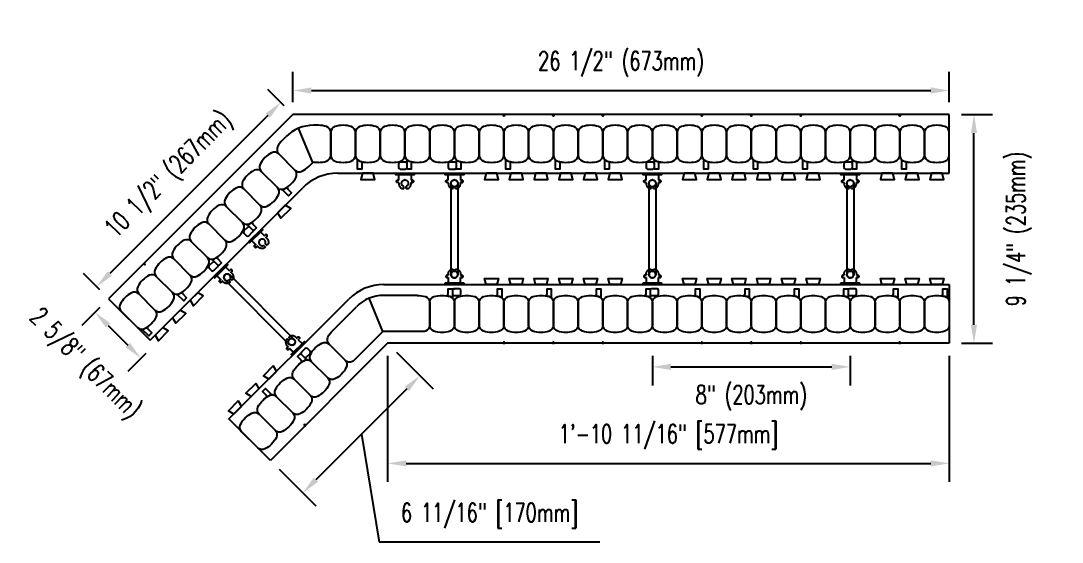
# Model space of a CAD drawing. Header units: inches. Extents: x 191.3 to 233.4, y 31.5 to 74.2.
# Drawn here: x 191.29 to 233.38, y 31.53 to 52.6 of the extents above; entities that cross this region are included whole.
import ezdxf

# ---------------------------------------------------------------- set-up
doc = ezdxf.new("R2010")
doc.units = ezdxf.units.IN
doc.header["$MEASUREMENT"] = 0
for name, color, linetype in [('line25', 2, 'Continuous'), ('LINE50', 5, 'Continuous'), ('LINE9', 9, 'Continuous'), ('TEXT', 4, 'Continuous')]:
    doc.layers.add(name, color=color, linetype=linetype)
doc.styles.add('DIM', font='romans.shx', dxfattribs={"width": 0.7})
doc.dimstyles.new('ext_8', dxfattribs={"dimscale": 8, "dimtxt": 0.09375, "dimasz": 0.09375, "dimexe": 0.09375, "dimexo": 0.0625, "dimgap": 0.0625, "dimtad": 1, "dimdec": 4, "dimzin": 3, "dimdsep": 46, "dimlunit": 4, "dimtxsty": 'DIM', "dimcen": 0.09, "dimdle": 0.09375, "dimclrt": 4, "dimadec": 0, "dimazin": 0, "dimtfac": 1, "dimtdec": 4, "dimtmove": 2, "dimatfit": 3, "dimfxl": 0, "dimfrac": 2, "dimtolj": 1, "dimtzin": 0, "dimarcsym": 0})

# ---------------------------------------------------------------- blocks, each defined once
blk = doc.blocks.new('*D15')
at = {"layer": 'Defpoints', "color": 0}
for p in [(228.814, 49.785), (202.283, 48.816), (228.814, 48.816)]:
    blk.add_point(p, dxfattribs=at)
at = {"layer": 'TEXT', "color": 0, "lineweight": -2}
for p, q in [((202.283, 49.316), (202.283, 50.535)), ((228.814, 49.316), (228.814, 50.535)), ((203.033, 49.785), (228.064, 49.785))]:
    blk.add_line(p, q, dxfattribs=at)
at = {"layer": 'TEXT', "color": 0}
for points in [[(203.033, 49.91), (203.033, 49.66), (202.283, 49.785)], [(228.064, 49.91), (228.064, 49.66), (228.814, 49.785)]]:
    blk.add_solid(points, dxfattribs=at)
at = {"layer": 'TEXT', "color": 4, "insert": (215.548, 50.857), "char_height": 0.75, "attachment_point": 5, "style": 'DIM'}
blk.add_mtext('\\A1;26 1/2" (673mm)', dxfattribs=at)
blk = doc.blocks.new('*D16')
at = {"layer": 'Defpoints', "color": 0}
for p in [(216.814, 39.566), (224.814, 39.566), (224.814, 38.614)]:
    blk.add_point(p, dxfattribs=at)
at = {"layer": 'TEXT', "color": 0, "lineweight": -2}
for p, q in [((216.814, 39.066), (216.814, 37.864)), ((224.814, 39.066), (224.814, 37.864)), ((217.564, 38.614), (224.064, 38.614))]:
    blk.add_line(p, q, dxfattribs=at)
at = {"layer": 'TEXT', "color": 0}
for points in [[(217.564, 38.739), (217.564, 38.489), (216.814, 38.614)], [(224.064, 38.739), (224.064, 38.489), (224.814, 38.614)]]:
    blk.add_solid(points, dxfattribs=at)
at = {"layer": 'TEXT', "color": 4, "insert": (220.814, 37.364), "char_height": 0.75, "attachment_point": 5, "style": 'DIM'}
blk.add_mtext('\\A1;8" (203mm)', dxfattribs=at)
blk = doc.blocks.new('*D17')
at = {"layer": 'Defpoints', "color": 0}
for p in [(228.814, 48.816), (229.813, 48.816), (228.814, 39.566)]:
    blk.add_point(p, dxfattribs=at)
at = {"layer": 'TEXT', "color": 0, "lineweight": -2}
for p, q in [((229.314, 48.816), (230.563, 48.816)), ((229.813, 40.316), (229.813, 48.066)), ((229.314, 39.566), (230.563, 39.566))]:
    blk.add_line(p, q, dxfattribs=at)
at = {"layer": 'TEXT', "color": 0}
for points in [[(229.688, 48.066), (229.938, 48.066), (229.813, 48.816)], [(229.688, 40.316), (229.938, 40.316), (229.813, 39.566)]]:
    blk.add_solid(points, dxfattribs=at)
at = {"layer": 'TEXT', "color": 4, "insert": (231.634, 44.191), "char_height": 0.75, "attachment_point": 5, "rotation": 90, "style": 'DIM'}
blk.add_mtext('\\A1;9 1/4" (235mm)', dxfattribs=at)
blk = doc.blocks.new('WEB4_CENTRE_TOP')
for p, q in [((-0.141, 0), (-0.141, 3.688)), ((0.141, 0), (0.141, 3.688))]:
    blk.add_line(p, q)
for centre in [(0, 3.688), (0, 0)]:
    blk.add_circle(centre, 0.141)
blk = doc.blocks.new('*D18')
at = {"layer": 'Defpoints', "color": 0}
for p in [(202.283, 48.816), (194.352, 41.854), (194.836, 41.37)]:
    blk.add_point(p, dxfattribs=at)
at = {"layer": 'TEXT', "color": 0, "lineweight": -2}
for p, q in [((201.929, 49.17), (201.268, 49.831)), ((201.268, 48.771), (194.882, 42.385)), ((194.483, 41.723), (193.822, 42.385))]:
    blk.add_line(p, q, dxfattribs=at)
at = {"layer": 'TEXT', "color": 0}
for points in [[(201.18, 48.859), (201.356, 48.682), (201.798, 49.301)], [(194.794, 42.473), (194.971, 42.296), (194.352, 41.854)]]:
    blk.add_solid(points, dxfattribs=at)
at = {"layer": 'TEXT', "color": 4, "insert": (197.317, 46.335), "char_height": 0.75, "attachment_point": 5, "rotation": 45, "style": 'DIM'}
blk.add_mtext('\\A1;10 1/2" (267mm)', dxfattribs=at)
blk = doc.blocks.new('*D14')
at = {"layer": 'Defpoints', "color": 0}
for p in [(194.836, 41.37), (196.692, 39.514), (196.142, 38.963)]:
    blk.add_point(p, dxfattribs=at)
at = {"layer": 'TEXT', "color": 0, "lineweight": -2}
for p, q in [((194.483, 41.016), (193.755, 40.289)), ((194.816, 40.289), (195.612, 39.493)), ((196.339, 39.16), (195.612, 38.433))]:
    blk.add_line(p, q, dxfattribs=at)
at = {"layer": 'TEXT', "color": 0}
for points in [[(194.904, 40.377), (194.728, 40.201), (194.286, 40.819)], [(195.7, 39.582), (195.523, 39.405), (196.142, 38.963)]]:
    blk.add_solid(points, dxfattribs=at)
at = {"layer": 'TEXT', "color": 4, "insert": (193.837, 38.692), "char_height": 0.75, "attachment_point": 5, "rotation": 315, "style": 'DIM'}
blk.add_mtext('\\A1;2 5/8" (67mm)', dxfattribs=at)
blk = doc.blocks.new('Connector')
blk.add_point((0.271, 0))
at = {"layer": 'LINE9'}
for p, q in [((0, 0.375), (0, -0.375)), ((0.062, -0.375), (0.062, 0.375)), ((0.281, 0.25), (0.062, 0.25))]:
    blk.add_line(p, q, dxfattribs=at)
for points, weights in [([(0.007, 0.375), (0.004, 0.375), (0, 0.375)], [1, 0.972587069138, 0.950305488115]), ([(0.327, 0.343), (0.308, 0.343), (0.281, 0.317), (0.281, 0.297)], [1, 0.85355339, 0.85355339, 1]), ([(0.328, 0.343), (0.327, 0.343), (0.327, 0.343)], [1, 0.70710678, 1]), ([(0.375, 0.297), (0.375, 0.317), (0.348, 0.343), (0.329, 0.343)], [1, 0.85355339, 0.85355339, 1]), ([(0.406, 0.25), (0.546, 0.25), (0.619, 0.131)], [0.958404415409, 0.794674173519, 0.864651571113]), ([(0.619, 0.052), (0.612, 0.049), (0.604, 0.049)], [0.83615024178, 0.892081430621, 1]), ([(0, -0.375), (0.004, -0.375), (0.007, -0.375)], [0.950305488115, 0.972587069138, 1]), ([(0.281, -0.297), (0.281, -0.317), (0.308, -0.343), (0.327, -0.343)], [1, 0.85355339, 0.85355339, 1]), ([(0.327, -0.343), (0.281, -0.343), (0.281, -0.297)], [1, 0.70710678, 1]), ([(0.329, -0.343), (0.348, -0.343), (0.375, -0.317), (0.375, -0.297)], [1, 0.85355339, 0.85355339, 1]), ([(0.375, -0.297), (0.375, -0.343), (0.329, -0.343)], [1, 0.70710678, 1]), ([(0.619, -0.131), (0.546, -0.25), (0.406, -0.25)], [0.864651574428, 0.794674169686, 0.958404415195]), ([(0.604, -0.049), (0.612, -0.049), (0.619, -0.052)], [1, 0.89208144177, 0.836150253337])]:
    blk.add_rational_spline(points, weights, degree=2, dxfattribs=at)
for points, degree in [([(0, 0.375), (0.002, 0.375), (0.005, 0.375), (0.007, 0.375)], 3), ([(0.007, 0.375), (0.021, 0.375), (0.051, 0.375), (0.062, 0.375), (0.062, 0.375)], 3), ([(0.281, 0.25), (0.281, 0.297)], 1), ([(0.327, 0.343), (0.327, 0.343), (0.328, 0.343), (0.328, 0.343)], 3), ([(0.328, 0.343), (0.329, 0.343), (0.329, 0.343), (0.329, 0.343)], 3), ([(0.375, 0.25), (0.375, 0.297)], 1), ([(0.406, 0.25), (0.375, 0.25)], 1), ([(0.406, 0.25), (0.406, 0.25)], 1), ([(0.406, 0.25), (0.406, 0.25)], 1), ([(0.406, 0.25), (0.406, 0.25)], 1), ([(0.406, 0.25), (0.406, 0.25)], 1), ([(0.406, 0.25), (0.406, 0.25)], 1), ([(0.406, 0.25), (0.406, 0.25)], 1), ([(0.406, 0.25), (0.406, 0.25)], 1), ([(0.406, 0.25), (0.406, 0.25)], 1), ([(0.406, 0.25), (0.406, 0.25)], 1), ([(0.406, 0.25), (0.406, 0.25)], 1), ([(0.406, 0.25), (0.406, 0.25)], 1), ([(0.406, 0.25), (0.406, 0.25)], 1), ([(0.406, 0.25), (0.406, 0.25)], 1), ([(0.406, 0.25), (0.406, 0.25)], 1), ([(0.406, 0.25), (0.406, 0.25)], 1), ([(0.406, 0.25), (0.406, 0.25)], 1), ([(0.406, 0.25), (0.406, 0.25)], 1), ([(0.406, 0.25), (0.406, 0.25)], 1), ([(0.406, 0.25), (0.406, 0.25)], 1), ([(0.406, 0.25), (0.406, 0.25)], 1), ([(0.406, 0.25), (0.406, 0.25)], 1), ([(0.406, 0.25), (0.406, 0.25)], 1), ([(0.406, 0.25), (0.406, 0.25)], 1), ([(0.406, 0.25), (0.406, 0.25)], 1), ([(0.604, 0.049), (0.532, 0.049)], 1), ([(0.532, 0.049), (0.532, 0.049)], 1), ([(0.532, 0.049), (0.532, 0.049)], 1), ([(0.532, 0.049), (0.532, 0.049)], 1), ([(0.532, 0.049), (0.532, 0.049)], 1), ([(0.532, 0.049), (0.532, 0.049)], 1), ([(0.532, 0.049), (0.532, 0.049)], 1), ([(0.532, 0.049), (0.532, 0.049)], 1), ([(0.532, 0.049), (0.532, 0.049)], 1), ([(0.532, 0.049), (0.532, 0.049)], 1), ([(0.532, 0.049), (0.532, 0.049)], 1), ([(0.604, 0.049), (0.609, 0.049), (0.614, 0.05), (0.619, 0.052)], 3), ([(0.604, 0.049), (0.604, 0.049)], 1), ([(0.604, 0.049), (0.604, 0.049)], 1), ([(0.604, 0.049), (0.604, 0.049)], 1), ([(0.604, 0.049), (0.604, 0.049)], 1), ([(0.619, 0.131), (0.619, 0.052)], 1), ([(0.619, 0.131), (0.619, 0.131)], 1), ([(0.619, 0.131), (0.619, 0.131)], 1), ([(0.619, 0.131), (0.619, 0.131)], 1), ([(0.619, 0.131), (0.619, 0.131)], 1), ([(0.007, -0.375), (0.005, -0.375), (0.002, -0.375), (0, -0.375)], 3), ([(0.062, -0.375), (0.062, -0.375), (0.051, -0.375), (0.021, -0.375), (0.007, -0.375)], 3), ([(0.062, -0.25), (0.281, -0.25)], 1), ([(0.281, -0.297), (0.281, -0.25)], 1), ([(0.281, -0.25), (0.281, -0.297)], 1), ([(0.328, -0.343), (0.328, -0.343), (0.327, -0.343), (0.327, -0.343)], 3), ([(0.329, -0.343), (0.329, -0.343), (0.329, -0.343), (0.328, -0.343)], 3), ([(0.375, -0.25), (0.375, -0.297)], 1), ([(0.375, -0.297), (0.375, -0.25)], 1), ([(0.406, -0.25), (0.375, -0.25)], 1), ([(0.406, -0.25), (0.406, -0.25)], 1), ([(0.406, -0.25), (0.406, -0.25)], 1), ([(0.406, -0.25), (0.406, -0.25)], 1), ([(0.406, -0.25), (0.406, -0.25)], 1), ([(0.406, -0.25), (0.406, -0.25)], 1), ([(0.406, -0.25), (0.406, -0.25)], 1), ([(0.406, -0.25), (0.406, -0.25)], 1), ([(0.406, -0.25), (0.406, -0.25)], 1), ([(0.406, -0.25), (0.406, -0.25)], 1), ([(0.406, -0.25), (0.406, -0.25)], 1), ([(0.406, -0.25), (0.406, -0.25)], 1), ([(0.532, -0.049), (0.604, -0.049)], 1), ([(0.604, -0.049), (0.58, -0.049), (0.556, -0.049), (0.532, -0.049)], 3), ([(0.532, -0.049), (0.532, -0.049)], 1), ([(0.532, -0.049), (0.532, -0.049)], 1), ([(0.532, -0.049), (0.532, -0.049)], 1), ([(0.532, -0.049), (0.532, -0.049)], 1), ([(0.619, -0.052), (0.614, -0.05), (0.609, -0.049), (0.604, -0.049)], 3), ([(0.604, -0.049), (0.604, -0.049)], 1), ([(0.604, -0.049), (0.604, -0.049)], 1), ([(0.604, -0.049), (0.604, -0.049)], 1), ([(0.604, -0.049), (0.604, -0.049)], 1), ([(0.604, -0.049), (0.604, -0.049)], 1), ([(0.604, -0.049), (0.604, -0.049)], 1), ([(0.604, -0.049), (0.604, -0.049)], 1), ([(0.604, -0.049), (0.604, -0.049)], 1), ([(0.619, -0.052), (0.619, -0.131)], 1), ([(0.619, -0.131), (0.619, -0.131)], 1), ([(0.619, -0.131), (0.619, -0.131)], 1), ([(0.619, -0.131), (0.619, -0.131)], 1), ([(0.619, -0.131), (0.619, -0.131)], 1)]:
    blk.add_open_spline(points, degree=degree, dxfattribs=at)
for points, weights, knots in [([(0.062, 0.375), (0.062, 0.375), (0.046, 0.375), (0.03, 0.375), (0.007, 0.375)], [0.868718858569, 0.861102746415, 1, 0.861102734288, 0.868718859898], [0, 0, 0, 0.5, 0.5, 1, 1, 1]), ([(0.532, 0.049), (0.472, 0.203), (0.333, 0.113), (0.157, 0), (0.333, -0.113), (0.472, -0.203), (0.532, -0.049)], [0.899508922286, 0.599718215298, 1, 0.54226024, 1, 0.599718224335, 0.899508908749], [0, 0, 0, 0.318112, 0.318112, 0.681888, 0.681888, 1, 1, 1]), ([(0.007, -0.375), (0.03, -0.375), (0.046, -0.375), (0.062, -0.375), (0.062, -0.375)], [0.868718859319, 0.861102739573, 1, 0.861102742958, 0.868718858948], [0, 0, 0, 0.5, 0.5, 1, 1, 1])]:
    blk.add_rational_spline(points, weights, degree=2, knots=knots, dxfattribs=at)
blk = doc.blocks.new('*D20')
at = {"layer": 'Defpoints', "color": 0}
for p in [(206.114, 39.566), (228.814, 39.566), (228.814, 34.712)]:
    blk.add_point(p, dxfattribs=at)
at = {"layer": 'TEXT', "color": 0, "lineweight": -2}
for p, q in [((206.114, 39.066), (206.114, 33.962)), ((228.814, 39.066), (228.814, 33.962)), ((206.864, 34.712), (228.064, 34.712))]:
    blk.add_line(p, q, dxfattribs=at)
at = {"layer": 'TEXT', "color": 0}
for points in [[(206.864, 34.837), (206.864, 34.587), (206.114, 34.712)], [(228.064, 34.837), (228.064, 34.587), (228.814, 34.712)]]:
    blk.add_solid(points, dxfattribs=at)
at = {"layer": 'TEXT', "color": 4, "insert": (217.464, 35.784), "char_height": 0.75, "attachment_point": 5, "style": 'DIM'}
blk.add_mtext('\\A1;1\'-10 11/16" [577mm]', dxfattribs=at)

msp = doc.modelspace()

# ---------------------------------------------------------------- linework, layer by layer
at = {"layer": 'line25'}
for p, q in [((204.09502, 46.44142), (228.81379, 46.44142)), ((208.83454, 46.60987), (208.81379, 46.60987)), ((196.5157, 39.69052), (202.6808, 45.85563)), ((205.95898, 41.94142), (228.81379, 41.94142)), ((199.69768, 36.50854), (204.54476, 41.35563))]:
    msp.add_line(p, q, dxfattribs=at)
for points in [[(205.09496, 46.44142), (205.03263, 46.19142), (205.59496, 46.19142), (205.53263, 46.44142)], [(210.09496, 46.44142), (210.03263, 46.19142), (210.59496, 46.19142), (210.53263, 46.44142)], [(211.09496, 46.44142), (211.03263, 46.19142), (211.59496, 46.19142), (211.53263, 46.44142)], [(212.09496, 46.44142), (212.03263, 46.19142), (212.59496, 46.19142), (212.53263, 46.44142)], [(213.09496, 46.44142), (213.03263, 46.19142), (213.59496, 46.19142), (213.53263, 46.44142)], [(214.09496, 46.44142), (214.03263, 46.19142), (214.59496, 46.19142), (214.53263, 46.44142)], [(215.09496, 46.44142), (215.03263, 46.19142), (215.59496, 46.19142), (215.53263, 46.44142)], [(218.09496, 46.44142), (218.03263, 46.19142), (218.59496, 46.19142), (218.53263, 46.44142)], [(219.09496, 46.44142), (219.03263, 46.19142), (219.59496, 46.19142), (219.53263, 46.44142)], [(220.09496, 46.44142), (220.03263, 46.19142), (220.59496, 46.19142), (220.53263, 46.44142)], [(221.09496, 46.44142), (221.03263, 46.19142), (221.59496, 46.19142), (221.53263, 46.44142)], [(222.09496, 46.44142), (222.03263, 46.19142), (222.59496, 46.19142), (222.53263, 46.44142)], [(223.09496, 46.44142), (223.03263, 46.19142), (223.59496, 46.19142), (223.53263, 46.44142)], [(226.09496, 46.44142), (226.03263, 46.19142), (226.59496, 46.19142), (226.53263, 46.44142)], [(227.09496, 46.44142), (227.03263, 46.19142), (227.59496, 46.19142), (227.53263, 46.44142)], [(228.09496, 46.44142), (228.03263, 46.19142), (228.59496, 46.19142), (228.53263, 46.44142)], [(201.66426, 44.83909), (201.79696, 44.61823), (202.19459, 45.01586), (201.97373, 45.14856)], [(210.09496, 41.94142), (210.03263, 42.19142), (210.59496, 42.19142), (210.53263, 41.94142)], [(211.09496, 41.94142), (211.03263, 42.19142), (211.59496, 42.19142), (211.53263, 41.94142)], [(212.09496, 41.94142), (212.03263, 42.19142), (212.59496, 42.19142), (212.53263, 41.94142)], [(213.09496, 41.94142), (213.03263, 42.19142), (213.59496, 42.19142), (213.53263, 41.94142)], [(214.09496, 41.94142), (214.03263, 42.19142), (214.59496, 42.19142), (214.53263, 41.94142)], [(215.09496, 41.94142), (215.03263, 42.19142), (215.59496, 42.19142), (215.53263, 41.94142)], [(218.09496, 41.94142), (218.03263, 42.19142), (218.59496, 42.19142), (218.53263, 41.94142)], [(219.09496, 41.94142), (219.03263, 42.19142), (219.59496, 42.19142), (219.53263, 41.94142)], [(220.09496, 41.94142), (220.03263, 42.19142), (220.59496, 42.19142), (220.53263, 41.94142)], [(221.09496, 41.94142), (221.03263, 42.19142), (221.59496, 42.19142), (221.53263, 41.94142)], [(222.09496, 41.94142), (222.03263, 42.19142), (222.59496, 42.19142), (222.53263, 41.94142)], [(223.09496, 41.94142), (223.03263, 42.19142), (223.59496, 42.19142), (223.53263, 41.94142)], [(226.09496, 41.94142), (226.03263, 42.19142), (226.59496, 42.19142), (226.53263, 41.94142)], [(227.09496, 41.94142), (227.03263, 42.19142), (227.59496, 42.19142), (227.53263, 41.94142)], [(228.09496, 41.94142), (228.03263, 42.19142), (228.59496, 42.19142), (228.53263, 41.94142)], [(198.12872, 41.30355), (198.26142, 41.0827), (198.65905, 41.48033), (198.4382, 41.61303)], [(197.42162, 40.59644), (197.55432, 40.37559), (197.95195, 40.77322), (197.73109, 40.90592)], [(196.71451, 39.88934), (196.84721, 39.66849), (197.24484, 40.06611), (197.02399, 40.19882)], [(201.3107, 38.12157), (201.08985, 38.25427), (201.48748, 38.6519), (201.62018, 38.43105)], [(200.6036, 37.41446), (200.38274, 37.54717), (200.78037, 37.94479), (200.91307, 37.72394)], [(199.89649, 36.70736), (199.67564, 36.84006), (200.07327, 37.23769), (200.20597, 37.01684)]]:
    msp.add_lwpolyline(points, close=True, dxfattribs=at)
for centre in [(204.09502, 44.44142), (205.95898, 39.94142)]:
    msp.add_arc(centre, 2, 90, 135, dxfattribs=at)
at = {"layer": 'LINE50'}
for p, q in [((202.28283, 48.81642), (194.83632, 41.3699)), ((228.81379, 48.81642), (202.28283, 48.81642)), ((228.81379, 46.44142), (228.81379, 48.81642)), ((228.81379, 41.94142), (228.81379, 39.56642)), ((194.83632, 41.3699), (196.5157, 39.69052)), ((206.11431, 39.56642), (201.37705, 34.82916)), ((228.81379, 39.56642), (206.11431, 39.56642)), ((201.37705, 34.82916), (199.69768, 36.50854))]:
    msp.add_line(p, q, dxfattribs=at)
at = {"layer": 'LINE9'}
for p, q in [((203.08537, 46.87892), (202.51331, 48.25998)), ((203.31379, 48.37892), (203.11126, 48.37892)), ((201.86319, 47.77806), (202.0064, 47.92127)), ((202.92385, 46.7174), (203.08537, 46.87892)), ((203.31379, 46.87892), (203.08537, 46.87892)), ((208.79304, 41.77296), (208.81379, 41.77296)), ((205.91944, 40.03686), (205.36103, 41.38498)), ((207.31379, 41.50392), (205.95898, 41.50392)), ((203.89612, 40.08827), (204.85412, 41.04627)), ((204.74787, 38.86528), (205.91944, 40.03686)), ((207.5763, 40.03686), (205.91944, 40.03686))]:
    msp.add_line(p, q, dxfattribs=at)
for points in [[(210.84504, 48.81642), (210.81379, 48.75193), (210.78254, 48.81642)], [(212.84504, 48.81642), (212.81379, 48.75193), (212.78254, 48.81642)], [(214.84504, 48.81642), (214.81379, 48.75193), (214.78254, 48.81642)], [(218.84504, 48.81642), (218.81379, 48.75193), (218.78254, 48.81642)], [(220.84504, 48.81642), (220.81379, 48.75193), (220.78254, 48.81642)], [(222.84504, 48.81642), (222.81379, 48.75193), (222.78254, 48.81642)], [(226.84504, 48.81642), (226.81379, 48.75193), (226.78254, 48.81642)], [(196.27263, 42.80621), (196.29613, 42.73852), (196.22843, 42.76202)], [(210.84504, 39.56642), (210.81379, 39.6309), (210.78254, 39.56642)], [(212.84504, 39.56642), (212.81379, 39.6309), (212.78254, 39.56642)], [(214.84504, 39.56642), (214.81379, 39.6309), (214.78254, 39.56642)], [(218.84504, 39.56642), (218.81379, 39.6309), (218.78254, 39.56642)], [(220.84504, 39.56642), (220.81379, 39.6309), (220.78254, 39.56642)], [(222.84504, 39.56642), (222.81379, 39.6309), (222.78254, 39.56642)], [(226.84504, 39.56642), (226.81379, 39.6309), (226.78254, 39.56642)], [(202.81336, 36.26548), (202.74567, 36.28898), (202.76917, 36.22128)]]:
    msp.add_lwpolyline(points, close=True, dxfattribs=at)
for points in [[(203.31379, 46.87892, 0.07835142), (203.64072, 46.93046, 0.32530463), (203.81379, 47.16833), (203.81379, 48.0895, 0.32530463), (203.64072, 48.32737, 0.07835142), (203.31379, 48.37892, 0.32530463)], [(201.86319, 47.77806, 0.07835142), (201.66847, 47.51044, 0.32530463), (201.71429, 47.21985), (202.36565, 46.56849, 0.32530463), (202.65623, 46.52268, 0.15767078)], [(202.65623, 46.52268, 0.07835142), (202.92385, 46.7174, 0.32530463)], [(207.31379, 41.50392, -0.07835142), (207.64072, 41.45237, -0.32530463), (207.81379, 41.2145), (207.81379, 40.29333, -0.32530463), (207.64072, 40.05546, -0.01578052), (207.5763, 40.03686, -0.32530463)], [(203.7014, 39.82065, -0.07835142), (203.89612, 40.08827, -0.32530463)], [(204.74787, 38.86528, -0.01578052), (204.68916, 38.83289, -0.32530463), (204.39858, 38.87871), (203.74722, 39.53007, -0.32530463), (203.7014, 39.82065, -0.15767078)]]:
    msp.add_lwpolyline(points, format="xyb", dxfattribs=at)
for points in [[(203.98687, 46.93046, 0.15767078), (204.64072, 46.93046, 0.32530463), (204.81379, 47.16833), (204.81379, 48.0895, 0.32530463), (204.64072, 48.32737, 0.15767078), (203.98687, 48.32737, 0.32530463), (203.81379, 48.0895), (203.81379, 47.16833, 0.32530463)], [(204.98687, 46.93046, 0.15767078), (205.64072, 46.93046, 0.32530463), (205.81379, 47.16833), (205.81379, 48.0895, 0.32530463), (205.64072, 48.32737, 0.15767078), (204.98687, 48.32737, 0.32530463), (204.81379, 48.0895), (204.81379, 47.16833, 0.32530463)], [(205.98687, 46.93046, 0.15767078), (206.64072, 46.93046, 0.32530463), (206.81379, 47.16833), (206.81379, 48.0895, 0.32530463), (206.64072, 48.32737, 0.15767078), (205.98687, 48.32737, 0.32530463), (205.81379, 48.0895), (205.81379, 47.16833, 0.32530463)], [(206.98687, 46.93046, 0.15767078), (207.64072, 46.93046, 0.32530463), (207.81379, 47.16833), (207.81379, 48.0895, 0.32530463), (207.64072, 48.32737, 0.15767078), (206.98687, 48.32737, 0.32530463), (206.81379, 48.0895), (206.81379, 47.16833, 0.32530463)], [(207.98687, 46.93046, 0.15767078), (208.64072, 46.93046, 0.32530463), (208.81379, 47.16833), (208.81379, 48.0895, 0.32530463), (208.64072, 48.32737, 0.15767078), (207.98687, 48.32737, 0.32530463), (207.81379, 48.0895), (207.81379, 47.16833, 0.32530463)], [(208.98687, 46.93046, 0.15767078), (209.64072, 46.93046, 0.32530463), (209.81379, 47.16833), (209.81379, 48.0895, 0.32530463), (209.64072, 48.32737, 0.15767078), (208.98687, 48.32737, 0.32530463), (208.81379, 48.0895), (208.81379, 47.16833, 0.32530463)], [(209.98687, 46.93046, 0.15767078), (210.64072, 46.93046, 0.32530463), (210.81379, 47.16833), (210.81379, 48.0895, 0.32530463), (210.64072, 48.32737, 0.15767078), (209.98687, 48.32737, 0.32530463), (209.81379, 48.0895), (209.81379, 47.16833, 0.32530463)], [(210.98687, 46.93046, 0.15767078), (211.64072, 46.93046, 0.32530463), (211.81379, 47.16833), (211.81379, 48.0895, 0.32530463), (211.64072, 48.32737, 0.15767078), (210.98687, 48.32737, 0.32530463), (210.81379, 48.0895), (210.81379, 47.16833, 0.32530463)], [(211.98687, 46.93046, 0.15767078), (212.64072, 46.93046, 0.32530463), (212.81379, 47.16833), (212.81379, 48.0895, 0.32530463), (212.64072, 48.32737, 0.15767078), (211.98687, 48.32737, 0.32530463), (211.81379, 48.0895), (211.81379, 47.16833, 0.32530463)], [(212.98687, 46.93046, 0.15767078), (213.64072, 46.93046, 0.32530463), (213.81379, 47.16833), (213.81379, 48.0895, 0.32530463), (213.64072, 48.32737, 0.15767078), (212.98687, 48.32737, 0.32530463), (212.81379, 48.0895), (212.81379, 47.16833, 0.32530463)], [(213.98687, 46.93046, 0.15767078), (214.64072, 46.93046, 0.32530463), (214.81379, 47.16833), (214.81379, 48.0895, 0.32530463), (214.64072, 48.32737, 0.15767078), (213.98687, 48.32737, 0.32530463), (213.81379, 48.0895), (213.81379, 47.16833, 0.32530463)], [(214.98687, 46.93046, 0.15767078), (215.64072, 46.93046, 0.32530463), (215.81379, 47.16833), (215.81379, 48.0895, 0.32530463), (215.64072, 48.32737, 0.15767078), (214.98687, 48.32737, 0.32530463), (214.81379, 48.0895), (214.81379, 47.16833, 0.32530463)], [(215.98687, 46.93046, 0.15767078), (216.64072, 46.93046, 0.32530463), (216.81379, 47.16833), (216.81379, 48.0895, 0.32530463), (216.64072, 48.32737, 0.15767078), (215.98687, 48.32737, 0.32530463), (215.81379, 48.0895), (215.81379, 47.16833, 0.32530463)], [(216.98687, 46.93046, 0.15767078), (217.64072, 46.93046, 0.32530463), (217.81379, 47.16833), (217.81379, 48.0895, 0.32530463), (217.64072, 48.32737, 0.15767078), (216.98687, 48.32737, 0.32530463), (216.81379, 48.0895), (216.81379, 47.16833, 0.32530463)], [(217.98687, 46.93046, 0.15767078), (218.64072, 46.93046, 0.32530463), (218.81379, 47.16833), (218.81379, 48.0895, 0.32530463), (218.64072, 48.32737, 0.15767078), (217.98687, 48.32737, 0.32530463), (217.81379, 48.0895), (217.81379, 47.16833, 0.32530463)], [(218.98687, 46.93046, 0.15767078), (219.64072, 46.93046, 0.32530463), (219.81379, 47.16833), (219.81379, 48.0895, 0.32530463), (219.64072, 48.32737, 0.15767078), (218.98687, 48.32737, 0.32530463), (218.81379, 48.0895), (218.81379, 47.16833, 0.32530463)], [(219.98687, 46.93046, 0.15767078), (220.64072, 46.93046, 0.32530463), (220.81379, 47.16833), (220.81379, 48.0895, 0.32530463), (220.64072, 48.32737, 0.15767078), (219.98687, 48.32737, 0.32530463), (219.81379, 48.0895), (219.81379, 47.16833, 0.32530463)], [(220.98687, 46.93046, 0.15767078), (221.64072, 46.93046, 0.32530463), (221.81379, 47.16833), (221.81379, 48.0895, 0.32530463), (221.64072, 48.32737, 0.15767078), (220.98687, 48.32737, 0.32530463), (220.81379, 48.0895), (220.81379, 47.16833, 0.32530463)], [(221.98687, 46.93046, 0.15767078), (222.64072, 46.93046, 0.32530463), (222.81379, 47.16833), (222.81379, 48.0895, 0.32530463), (222.64072, 48.32737, 0.15767078), (221.98687, 48.32737, 0.32530463), (221.81379, 48.0895), (221.81379, 47.16833, 0.32530463)], [(222.98687, 46.93046, 0.15767078), (223.64072, 46.93046, 0.32530463), (223.81379, 47.16833), (223.81379, 48.0895, 0.32530463), (223.64072, 48.32737, 0.15767078), (222.98687, 48.32737, 0.32530463), (222.81379, 48.0895), (222.81379, 47.16833, 0.32530463)], [(223.98687, 46.93046, 0.15767078), (224.64072, 46.93046, 0.32530463), (224.81379, 47.16833), (224.81379, 48.0895, 0.32530463), (224.64072, 48.32737, 0.15767078), (223.98687, 48.32737, 0.32530463), (223.81379, 48.0895), (223.81379, 47.16833, 0.32530463)], [(224.98687, 46.93046, 0.15767078), (225.64072, 46.93046, 0.32530463), (225.81379, 47.16833), (225.81379, 48.0895, 0.32530463), (225.64072, 48.32737, 0.15767078), (224.98687, 48.32737, 0.32530463), (224.81379, 48.0895), (224.81379, 47.16833, 0.32530463)], [(225.98687, 46.93046, 0.15767078), (226.64072, 46.93046, 0.32530463), (226.81379, 47.16833), (226.81379, 48.0895, 0.32530463), (226.64072, 48.32737, 0.15767078), (225.98687, 48.32737, 0.32530463), (225.81379, 48.0895), (225.81379, 47.16833, 0.32530463)], [(226.98687, 46.93046, 0.15767078), (227.64072, 46.93046, 0.32530463), (227.81379, 47.16833), (227.81379, 48.0895, 0.32530463), (227.64072, 48.32737, 0.15767078), (226.98687, 48.32737, 0.32530463), (226.81379, 48.0895), (226.81379, 47.16833, 0.32530463)], [(227.98687, 46.93046, 0.15767078), (228.64072, 46.93046, 0.32530463), (228.81379, 47.16833), (228.81379, 48.0895, 0.32530463), (228.64072, 48.32737, 0.15767078), (227.98687, 48.32737, 0.32530463), (227.81379, 48.0895), (227.81379, 47.16833, 0.32530463)], [(201.94913, 45.81557, 0.15767078), (202.41146, 46.27791, 0.32530463), (202.36565, 46.56849), (201.71429, 47.21985, 0.32530463), (201.4237, 47.26567, 0.15767078), (200.96136, 46.80333, 0.32530463), (201.00718, 46.51275), (201.65854, 45.86139, 0.32530463)], [(204.98687, 46.93046, 0.0372667), (205.14056, 46.89313, 0.46303561), (205.06787, 46.83147), (205.06787, 46.60987), (204.89704, 46.60987), (204.89704, 46.95596, 0.18900236), (204.88039, 46.99844, 0.12840736)], [(206.62221, 46.60987), (206.83454, 46.60987, 0.41421356), (206.89704, 46.67237), (206.89704, 46.82487, 0.41421356), (206.83454, 46.88737), (206.62221, 46.88737, 0.41421356), (206.55971, 46.82487), (206.55971, 46.67237, 0.41421356)], [(206.98687, 46.93046, 0.0372667), (207.14056, 46.89313, 0.46303561), (207.06787, 46.83147), (207.06787, 46.60987), (206.89704, 46.60987), (206.89704, 46.95596, 0.18900236), (206.88039, 46.99844, 0.12840736)], [(208.62221, 46.60987), (208.83454, 46.60987, 0.41421356), (208.89704, 46.67237), (208.89704, 46.82487, 0.41421356), (208.83454, 46.88737), (208.62221, 46.88737, 0.41421356), (208.55971, 46.82487), (208.55971, 46.67237, 0.41421356)], [(208.98687, 46.93046, 0.0372667), (209.14056, 46.89313, 0.46303561), (209.06787, 46.83147), (209.06787, 46.60987), (208.89704, 46.60987), (208.89704, 46.95596, 0.18900236), (208.88039, 46.99844, 0.12840736)], [(210.98687, 46.93046, 0.0372667), (211.14056, 46.89313, 0.46303561), (211.06787, 46.83147), (211.06787, 46.60987), (210.89704, 46.60987), (210.89704, 46.95596, 0.18900236), (210.88039, 46.99844, 0.12840736)], [(212.98687, 46.93046, 0.0372667), (213.14056, 46.89313, 0.46303561), (213.06787, 46.83147), (213.06787, 46.60987), (212.89704, 46.60987), (212.89704, 46.95596, 0.18900236), (212.88039, 46.99844, 0.12840736)], [(214.98687, 46.93046, 0.0372667), (215.14056, 46.89313, 0.46303561), (215.06787, 46.83147), (215.06787, 46.60987), (214.89704, 46.60987), (214.89704, 46.95596, 0.18900236), (214.88039, 46.99844, 0.12840736)], [(216.62221, 46.60987), (216.83454, 46.60987, 0.41421356), (216.89704, 46.67237), (216.89704, 46.82487, 0.41421356), (216.83454, 46.88737), (216.62221, 46.88737, 0.41421356), (216.55971, 46.82487), (216.55971, 46.67237, 0.41421356)], [(216.98687, 46.93046, 0.0372667), (217.14056, 46.89313, 0.46303561), (217.06787, 46.83147), (217.06787, 46.60987), (216.89704, 46.60987), (216.89704, 46.95596, 0.18900236), (216.88039, 46.99844, 0.12840736)], [(218.98687, 46.93046, 0.0372667), (219.14056, 46.89313, 0.46303561), (219.06787, 46.83147), (219.06787, 46.60987), (218.89704, 46.60987), (218.89704, 46.95596, 0.18900236), (218.88039, 46.99844, 0.12840736)], [(220.98687, 46.93046, 0.0372667), (221.14056, 46.89313, 0.46303561), (221.06787, 46.83147), (221.06787, 46.60987), (220.89704, 46.60987), (220.89704, 46.95596, 0.18900236), (220.88039, 46.99844, 0.12840736)], [(222.98687, 46.93046, 0.0372667), (223.14056, 46.89313, 0.46303561), (223.06787, 46.83147), (223.06787, 46.60987), (222.89704, 46.60987), (222.89704, 46.95596, 0.18900236), (222.88039, 46.99844, 0.12840736)], [(224.62221, 46.60987), (224.83454, 46.60987, 0.41421356), (224.89704, 46.67237), (224.89704, 46.82487, 0.41421356), (224.83454, 46.88737), (224.62221, 46.88737, 0.41421356), (224.55971, 46.82487), (224.55971, 46.67237, 0.41421356)], [(224.98687, 46.93046, 0.0372667), (225.14056, 46.89313, 0.46303561), (225.06787, 46.83147), (225.06787, 46.60987), (224.89704, 46.60987), (224.89704, 46.95596, 0.18900236), (224.88039, 46.99844, 0.12840736)], [(226.98687, 46.93046, 0.0372667), (227.14056, 46.89313, 0.46303561), (227.06787, 46.83147), (227.06787, 46.60987), (226.89704, 46.60987), (226.89704, 46.95596, 0.18900236), (226.88039, 46.99844, 0.12840736)], [(201.24202, 45.10846, 0.15767078), (201.70436, 45.5708, 0.32530463), (201.65854, 45.86139), (201.00718, 46.51275, 0.32530463), (200.71659, 46.55856, 0.15767078), (200.25426, 46.09623, 0.32530463), (200.30007, 45.80564), (200.95143, 45.15428, 0.32530463)], [(201.94913, 45.81557, 0.0372667), (202.0842, 45.89785, 0.46303561), (202.0764, 45.80285), (202.2331, 45.64616), (202.1123, 45.52536), (201.86758, 45.77009, 0.18900236), (201.82577, 45.78835, 0.12840736)], [(200.53491, 44.40136, 0.15767078), (200.99725, 44.8637, 0.32530463), (200.95143, 45.15428), (200.30007, 45.80564, 0.32530463), (200.00949, 45.85146, 0.15767078), (199.54715, 45.38912, 0.32530463), (199.59297, 45.09853), (200.24433, 44.44717, 0.32530463)], [(199.8278, 43.69425, 0.15767078), (200.29014, 44.15659, 0.32530463), (200.24433, 44.44717), (199.59297, 45.09853, 0.32530463), (199.30238, 45.14435, 0.15767078), (198.84004, 44.68201, 0.32530463), (198.88586, 44.39143), (199.53722, 43.74007, 0.32530463)], [(199.1207, 42.98714, 0.15767078), (199.58304, 43.44948, 0.32530463), (199.53722, 43.74007), (198.88586, 44.39143, 0.32530463), (198.59527, 44.43724, 0.15767078), (198.13294, 43.97491, 0.32530463), (198.17875, 43.68432), (198.83011, 43.03296, 0.32530463)], [(200.50375, 43.91681), (200.65389, 44.06695, 0.41421356), (200.65389, 44.15534), (200.54606, 44.26317, 0.41421356), (200.45767, 44.26317), (200.30753, 44.11303, 0.41421356), (200.30753, 44.02464), (200.41536, 43.91681, 0.41421356)], [(200.53491, 44.40136, 0.0372667), (200.66999, 44.48364, 0.46303561), (200.66219, 44.38864), (200.81888, 44.23194), (200.69809, 44.11115), (200.45336, 44.35587, 0.18900236), (200.41156, 44.37413, 0.12840736)], [(198.41359, 42.28004, 0.15767078), (198.87593, 42.74237, 0.32530463), (198.83011, 43.03296), (198.17875, 43.68432, 0.32530463), (197.88817, 43.73014, 0.15767078), (197.42583, 43.2678, 0.32530463), (197.47165, 42.97721), (198.12301, 42.32585, 0.32530463)], [(197.70648, 41.57293, 0.15767078), (198.16882, 42.03527, 0.32530463), (198.12301, 42.32585), (197.47165, 42.97721, 0.32530463), (197.18106, 43.02303, 0.15767078), (196.71872, 42.56069, 0.32530463), (196.76454, 42.27011), (197.4159, 41.61875, 0.32530463)], [(199.1207, 42.98714, 0.0372667), (199.25577, 43.06943, 0.46303561), (199.24798, 42.97442), (199.40467, 42.81773), (199.28387, 42.69693), (199.03915, 42.94166, 0.18900236), (198.99734, 42.95992, 0.12840736)], [(199.08954, 42.5026), (199.23968, 42.65274, 0.41421356), (199.23968, 42.74113), (199.13185, 42.84896, 0.41421356), (199.04346, 42.84896), (198.89332, 42.69882, 0.41421356), (198.89332, 42.61043), (199.00115, 42.5026, 0.41421356)], [(196.99938, 40.86582, 0.15767078), (197.46172, 41.32816, 0.32530463), (197.4159, 41.61875), (196.76454, 42.27011, 0.32530463), (196.47395, 42.31592, 0.15767078), (196.01162, 41.85358, 0.32530463), (196.05743, 41.563), (196.70879, 40.91164, 0.32530463)], [(208.64072, 41.45237, 0.0372667), (208.48702, 41.4897, 0.46303561), (208.55971, 41.55136), (208.55971, 41.77296), (208.73054, 41.77296), (208.73054, 41.42687, 0.18900236), (208.74719, 41.38439, 0.12840736)], [(208.73054, 41.55796, 0.41421356), (208.79304, 41.49546), (209.00537, 41.49546, 0.41421356), (209.06787, 41.55796), (209.06787, 41.71046, 0.41421356), (209.00537, 41.77296), (208.79304, 41.77296, 0.41421356), (208.73054, 41.71046)], [(210.64072, 41.45237, 0.0372667), (210.48702, 41.4897, 0.46303561), (210.55971, 41.55136), (210.55971, 41.77296), (210.73054, 41.77296), (210.73054, 41.42687, 0.18900236), (210.74719, 41.38439, 0.12840736)], [(212.64072, 41.45237, 0.0372667), (212.48702, 41.4897, 0.46303561), (212.55971, 41.55136), (212.55971, 41.77296), (212.73054, 41.77296), (212.73054, 41.42687, 0.18900236), (212.74719, 41.38439, 0.12840736)], [(214.64072, 41.45237, 0.0372667), (214.48702, 41.4897, 0.46303561), (214.55971, 41.55136), (214.55971, 41.77296), (214.73054, 41.77296), (214.73054, 41.42687, 0.18900236), (214.74719, 41.38439, 0.12840736)], [(216.64072, 41.45237, 0.0372667), (216.48702, 41.4897, 0.46303561), (216.55971, 41.55136), (216.55971, 41.77296), (216.73054, 41.77296), (216.73054, 41.42687, 0.18900236), (216.74719, 41.38439, 0.12840736)], [(216.73054, 41.55796, 0.41421356), (216.79304, 41.49546), (217.00537, 41.49546, 0.41421356), (217.06787, 41.55796), (217.06787, 41.71046, 0.41421356), (217.00537, 41.77296), (216.79304, 41.77296, 0.41421356), (216.73054, 41.71046)], [(218.64072, 41.45237, 0.0372667), (218.48702, 41.4897, 0.46303561), (218.55971, 41.55136), (218.55971, 41.77296), (218.73054, 41.77296), (218.73054, 41.42687, 0.18900236), (218.74719, 41.38439, 0.12840736)], [(220.64072, 41.45237, 0.0372667), (220.48702, 41.4897, 0.46303561), (220.55971, 41.55136), (220.55971, 41.77296), (220.73054, 41.77296), (220.73054, 41.42687, 0.18900236), (220.74719, 41.38439, 0.12840736)], [(222.64072, 41.45237, 0.0372667), (222.48702, 41.4897, 0.46303561), (222.55971, 41.55136), (222.55971, 41.77296), (222.73054, 41.77296), (222.73054, 41.42687, 0.18900236), (222.74719, 41.38439, 0.12840736)], [(224.64072, 41.45237, 0.0372667), (224.48702, 41.4897, 0.46303561), (224.55971, 41.55136), (224.55971, 41.77296), (224.73054, 41.77296), (224.73054, 41.42687, 0.18900236), (224.74719, 41.38439, 0.12840736)], [(224.73054, 41.55796, 0.41421356), (224.79304, 41.49546), (225.00537, 41.49546, 0.41421356), (225.06787, 41.55796), (225.06787, 41.71046, 0.41421356), (225.00537, 41.77296), (224.79304, 41.77296, 0.41421356), (224.73054, 41.71046)], [(226.64072, 41.45237, 0.0372667), (226.48702, 41.4897, 0.46303561), (226.55971, 41.55136), (226.55971, 41.77296), (226.73054, 41.77296), (226.73054, 41.42687, 0.18900236), (226.74719, 41.38439, 0.12840736)], [(228.64072, 41.45237, 0.0372667), (228.48702, 41.4897, 0.46303561), (228.55971, 41.55136), (228.55971, 41.77296), (228.73054, 41.77296), (228.73054, 41.42687, 0.18900236), (228.74719, 41.38439, 0.12840736)], [(196.29227, 40.15872, 0.15767078), (196.75461, 40.62105, 0.32530463), (196.70879, 40.91164), (196.05743, 41.563, 0.32530463), (195.76685, 41.60882, 0.15767078), (195.30451, 41.14648, 0.32530463), (195.35032, 40.85589), (196.00169, 40.20453, 0.32530463)], [(197.70648, 41.57293, 0.0372667), (197.84156, 41.65521, 0.46303561), (197.83376, 41.56021), (197.99046, 41.40352), (197.86966, 41.28272), (197.62494, 41.52744, 0.18900236), (197.58313, 41.5457, 0.12840736)], [(207.98687, 41.45237, -0.15767078), (208.64072, 41.45237, -0.32530463), (208.81379, 41.2145), (208.81379, 40.29333, -0.32530463), (208.64072, 40.05546, -0.15767078), (207.98687, 40.05546, -0.32530463), (207.81379, 40.29333), (207.81379, 41.2145, -0.32530463)], [(208.98687, 41.45237, -0.15767078), (209.64072, 41.45237, -0.32530463), (209.81379, 41.2145), (209.81379, 40.29333, -0.32530463), (209.64072, 40.05546, -0.15767078), (208.98687, 40.05546, -0.32530463), (208.81379, 40.29333), (208.81379, 41.2145, -0.32530463)], [(209.98687, 41.45237, -0.15767078), (210.64072, 41.45237, -0.32530463), (210.81379, 41.2145), (210.81379, 40.29333, -0.32530463), (210.64072, 40.05546, -0.15767078), (209.98687, 40.05546, -0.32530463), (209.81379, 40.29333), (209.81379, 41.2145, -0.32530463)], [(210.98687, 41.45237, -0.15767078), (211.64072, 41.45237, -0.32530463), (211.81379, 41.2145), (211.81379, 40.29333, -0.32530463), (211.64072, 40.05546, -0.15767078), (210.98687, 40.05546, -0.32530463), (210.81379, 40.29333), (210.81379, 41.2145, -0.32530463)], [(211.98687, 41.45237, -0.15767078), (212.64072, 41.45237, -0.32530463), (212.81379, 41.2145), (212.81379, 40.29333, -0.32530463), (212.64072, 40.05546, -0.15767078), (211.98687, 40.05546, -0.32530463), (211.81379, 40.29333), (211.81379, 41.2145, -0.32530463)], [(212.98687, 41.45237, -0.15767078), (213.64072, 41.45237, -0.32530463), (213.81379, 41.2145), (213.81379, 40.29333, -0.32530463), (213.64072, 40.05546, -0.15767078), (212.98687, 40.05546, -0.32530463), (212.81379, 40.29333), (212.81379, 41.2145, -0.32530463)], [(213.98687, 41.45237, -0.15767078), (214.64072, 41.45237, -0.32530463), (214.81379, 41.2145), (214.81379, 40.29333, -0.32530463), (214.64072, 40.05546, -0.15767078), (213.98687, 40.05546, -0.32530463), (213.81379, 40.29333), (213.81379, 41.2145, -0.32530463)], [(214.98687, 41.45237, -0.15767078), (215.64072, 41.45237, -0.32530463), (215.81379, 41.2145), (215.81379, 40.29333, -0.32530463), (215.64072, 40.05546, -0.15767078), (214.98687, 40.05546, -0.32530463), (214.81379, 40.29333), (214.81379, 41.2145, -0.32530463)], [(215.98687, 41.45237, -0.15767078), (216.64072, 41.45237, -0.32530463), (216.81379, 41.2145), (216.81379, 40.29333, -0.32530463), (216.64072, 40.05546, -0.15767078), (215.98687, 40.05546, -0.32530463), (215.81379, 40.29333), (215.81379, 41.2145, -0.32530463)], [(216.98687, 41.45237, -0.15767078), (217.64072, 41.45237, -0.32530463), (217.81379, 41.2145), (217.81379, 40.29333, -0.32530463), (217.64072, 40.05546, -0.15767078), (216.98687, 40.05546, -0.32530463), (216.81379, 40.29333), (216.81379, 41.2145, -0.32530463)], [(217.98687, 41.45237, -0.15767078), (218.64072, 41.45237, -0.32530463), (218.81379, 41.2145), (218.81379, 40.29333, -0.32530463), (218.64072, 40.05546, -0.15767078), (217.98687, 40.05546, -0.32530463), (217.81379, 40.29333), (217.81379, 41.2145, -0.32530463)], [(218.98687, 41.45237, -0.15767078), (219.64072, 41.45237, -0.32530463), (219.81379, 41.2145), (219.81379, 40.29333, -0.32530463), (219.64072, 40.05546, -0.15767078), (218.98687, 40.05546, -0.32530463), (218.81379, 40.29333), (218.81379, 41.2145, -0.32530463)], [(219.98687, 41.45237, -0.15767078), (220.64072, 41.45237, -0.32530463), (220.81379, 41.2145), (220.81379, 40.29333, -0.32530463), (220.64072, 40.05546, -0.15767078), (219.98687, 40.05546, -0.32530463), (219.81379, 40.29333), (219.81379, 41.2145, -0.32530463)], [(220.98687, 41.45237, -0.15767078), (221.64072, 41.45237, -0.32530463), (221.81379, 41.2145), (221.81379, 40.29333, -0.32530463), (221.64072, 40.05546, -0.15767078), (220.98687, 40.05546, -0.32530463), (220.81379, 40.29333), (220.81379, 41.2145, -0.32530463)], [(221.98687, 41.45237, -0.15767078), (222.64072, 41.45237, -0.32530463), (222.81379, 41.2145), (222.81379, 40.29333, -0.32530463), (222.64072, 40.05546, -0.15767078), (221.98687, 40.05546, -0.32530463), (221.81379, 40.29333), (221.81379, 41.2145, -0.32530463)], [(222.98687, 41.45237, -0.15767078), (223.64072, 41.45237, -0.32530463), (223.81379, 41.2145), (223.81379, 40.29333, -0.32530463), (223.64072, 40.05546, -0.15767078), (222.98687, 40.05546, -0.32530463), (222.81379, 40.29333), (222.81379, 41.2145, -0.32530463)], [(223.98687, 41.45237, -0.15767078), (224.64072, 41.45237, -0.32530463), (224.81379, 41.2145), (224.81379, 40.29333, -0.32530463), (224.64072, 40.05546, -0.15767078), (223.98687, 40.05546, -0.32530463), (223.81379, 40.29333), (223.81379, 41.2145, -0.32530463)], [(224.98687, 41.45237, -0.15767078), (225.64072, 41.45237, -0.32530463), (225.81379, 41.2145), (225.81379, 40.29333, -0.32530463), (225.64072, 40.05546, -0.15767078), (224.98687, 40.05546, -0.32530463), (224.81379, 40.29333), (224.81379, 41.2145, -0.32530463)], [(225.98687, 41.45237, -0.15767078), (226.64072, 41.45237, -0.32530463), (226.81379, 41.2145), (226.81379, 40.29333, -0.32530463), (226.64072, 40.05546, -0.15767078), (225.98687, 40.05546, -0.32530463), (225.81379, 40.29333), (225.81379, 41.2145, -0.32530463)], [(226.98687, 41.45237, -0.15767078), (227.64072, 41.45237, -0.32530463), (227.81379, 41.2145), (227.81379, 40.29333, -0.32530463), (227.64072, 40.05546, -0.15767078), (226.98687, 40.05546, -0.32530463), (226.81379, 40.29333), (226.81379, 41.2145, -0.32530463)], [(227.98687, 41.45237, -0.15767078), (228.64072, 41.45237, -0.32530463), (228.81379, 41.2145), (228.81379, 40.29333, -0.32530463), (228.64072, 40.05546, -0.15767078), (227.98687, 40.05546, -0.32530463), (227.81379, 40.29333), (227.81379, 41.2145, -0.32530463)], [(196.29227, 40.15872, 0.0372667), (196.42735, 40.241, 0.46303561), (196.41955, 40.146), (196.57624, 39.9893), (196.45545, 39.86851), (196.21072, 40.11323, 0.18900236), (196.16892, 40.13149, 0.12840736)], [(202.99429, 39.11355, -0.15767078), (203.45663, 39.57589, -0.32530463), (203.74722, 39.53007), (204.39858, 38.87871, -0.32530463), (204.4444, 38.58812, -0.15767078), (203.98206, 38.12578, -0.32530463), (203.69147, 38.1716), (203.04011, 38.82296, -0.32530463)], [(202.74953, 38.86878, 0.0372667), (202.61445, 38.7865, 0.46303561), (202.62225, 38.8815), (202.46555, 39.03819), (202.58635, 39.15899), (202.83108, 38.91426, 0.18900236), (202.87288, 38.896, 0.12840736)], [(202.73838, 39.00696, 0.41421356), (202.82677, 39.00696), (202.97691, 39.1571, 0.41421356), (202.97691, 39.24549), (202.86908, 39.35332, 0.41421356), (202.78069, 39.35332), (202.63054, 39.20318, 0.41421356), (202.63054, 39.11479)], [(202.28719, 38.40644, -0.15767078), (202.74953, 38.86878, -0.32530463), (203.04011, 38.82296), (203.69147, 38.1716, -0.32530463), (203.73729, 37.88102, -0.15767078), (203.27495, 37.41868, -0.32530463), (202.98437, 37.46449), (202.333, 38.11585, -0.32530463)], [(201.58008, 37.69933, -0.15767078), (202.04242, 38.16167, -0.32530463), (202.333, 38.11585), (202.98437, 37.46449, -0.32530463), (203.03018, 37.17391, -0.15767078), (202.56784, 36.71157, -0.32530463), (202.27726, 36.75739), (201.6259, 37.40875, -0.32530463)], [(200.87297, 36.99223, -0.15767078), (201.33531, 37.45456, -0.32530463), (201.6259, 37.40875), (202.27726, 36.75739, -0.32530463), (202.32308, 36.4668, -0.15767078), (201.86074, 36.00446, -0.32530463), (201.57015, 36.05028), (200.91879, 36.70164, -0.32530463)], [(201.33531, 37.45456, 0.0372667), (201.20024, 37.37228, 0.46303561), (201.20803, 37.46728), (201.05134, 37.62398), (201.17214, 37.74477), (201.41686, 37.50005, 0.18900236), (201.45867, 37.48179, 0.12840736)], [(200.16587, 36.28512, -0.15767078), (200.62821, 36.74746, -0.32530463), (200.91879, 36.70164), (201.57015, 36.05028, -0.32530463), (201.61597, 35.7597, -0.15767078), (201.15363, 35.29736, -0.32530463), (200.86305, 35.34317), (200.21168, 35.99453, -0.32530463)]]:
    msp.add_lwpolyline(points, format="xyb", close=True, dxfattribs=at)
for centre in [(203.11126, 46.81642), (205.95898, 39.94142)]:
    msp.add_arc(centre, 1.5625, 90, 135, dxfattribs=at)
at = {"layer": 'TEXT'}
for p, q in [((206.46786, 39.21286), (207.9534, 37.72732)), ((206.89274, 37.72732), (203.21615, 34.05073)), ((205.05445, 35.88902), (205.76759, 31.52774)), ((201.73061, 34.47561), (203.21615, 32.99007)), ((214.69259, 31.52774), (205.76759, 31.52774))]:
    msp.add_line(p, q, dxfattribs=at)
for points in [[(206.80435, 37.81571), (206.98113, 37.63893), (207.42307, 38.25765)], [(203.12776, 34.13912), (203.30454, 33.96234), (202.68582, 33.5204)]]:
    msp.add_solid(points, dxfattribs=at)

# ---------------------------------------------------------------- block references
at = {"layer": 'LINE9'}
for p, rotation in [((208.81379, 46.03542), 180), ((216.81379, 46.03542), 180), ((224.81379, 46.03542), 180), ((199.63121, 42.23187), 224.9999999999994)]:
    msp.add_blockref('WEB4_CENTRE_TOP', p, dxfattribs=dict(at, rotation=rotation))
at = {"layer": 'TEXT', "xscale": -1}
for p, rotation in [((206.81379, 46.44142), 90), ((208.81379, 46.44142), 90), ((216.81379, 46.44142), 90), ((224.81379, 46.44142), 90), ((202.5261, 39.33697), 314.9999999999965)]:
    msp.add_blockref('Connector', p, dxfattribs=dict(at, rotation=rotation))
at = {"layer": 'TEXT'}
for p, rotation in [((200.75834, 43.93316), 314.9999999999965), ((199.34412, 42.51895), 314.9999999999965), ((208.81379, 41.94142), 90), ((216.81379, 41.94142), 90), ((224.81379, 41.94142), 90)]:
    msp.add_blockref('Connector', p, dxfattribs=dict(at, rotation=rotation))

# ---------------------------------------------------------------- texts
at = {"layer": 'TEXT', "color": 4, "insert": (210.23009, 32.59917), "char_height": 0.75, "attachment_point": 5, "style": 'DIM'}
msp.add_mtext('\\A1;6 11/16" [170mm]', dxfattribs=at)

# ---------------------------------------------------------------- dimensions: what is measured, and where the dimension line sits
at = {"layer": 'TEXT'}
dim = msp.add_linear_dim(base=(228.81379, 49.78539), p1=(202.28283, 48.81642), p2=(228.81379, 48.81642), text='26 1/2" (673mm)', dimstyle='ext_8', dxfattribs=at)
dim.commit()
dim.dimension.update_dxf_attribs({"geometry": '*D15', "text_midpoint": (215.54831, 50.85682)})
dim = msp.add_aligned_dim(p1=(202.28283, 48.81642), p2=(194.83632, 41.3699), distance=-0.68517, text='10 1/2" (267mm)', dimstyle='ext_8', dxfattribs=at)
dim.commit()
dim.dimension.update_dxf_attribs({"geometry": '*D18', "text_midpoint": (197.31747, 46.33526)})
for base, p1, p2, angle, text, picture, middle, dimtype in [((229.81253, 48.81642), (228.81379, 39.56642), (228.81379, 48.81642), 90, '9 1/4" (235mm)', '*D17', (231.63396, 44.19142), 160), ((196.14185, 38.96313), (194.83632, 41.3699), (196.69247, 39.51375), 315, '2 5/8" (67mm)', '*D14', (193.83744, 38.69165), 161)]:
    dim = msp.add_linear_dim(base=base, p1=p1, p2=p2, angle=angle, text=text, dimstyle='ext_8', dxfattribs=at)
    dim.commit()
    dim.dimension.update_dxf_attribs({"geometry": picture, "text_midpoint": middle, "dimtype": dimtype})
dim = msp.add_linear_dim(base=(228.81379, 34.71227), p1=(206.11431, 39.56642), p2=(228.81379, 39.56642), dimstyle='ext_8', dxfattribs=at)
dim.commit()
dim.dimension.update_dxf_attribs({"geometry": '*D20', "text_midpoint": (217.46405, 35.78369)})
dim = msp.add_linear_dim(base=(224.81379, 38.61379), p1=(216.81379, 39.56642), p2=(224.81379, 39.56642), text='8" (203mm)', dimstyle='ext_8', dxfattribs=at)
dim.commit()
dim.dimension.update_dxf_attribs({"geometry": '*D16', "text_midpoint": (220.81379, 37.36379), "dimtype": 160})

doc.saveas('drawing.dxf')
